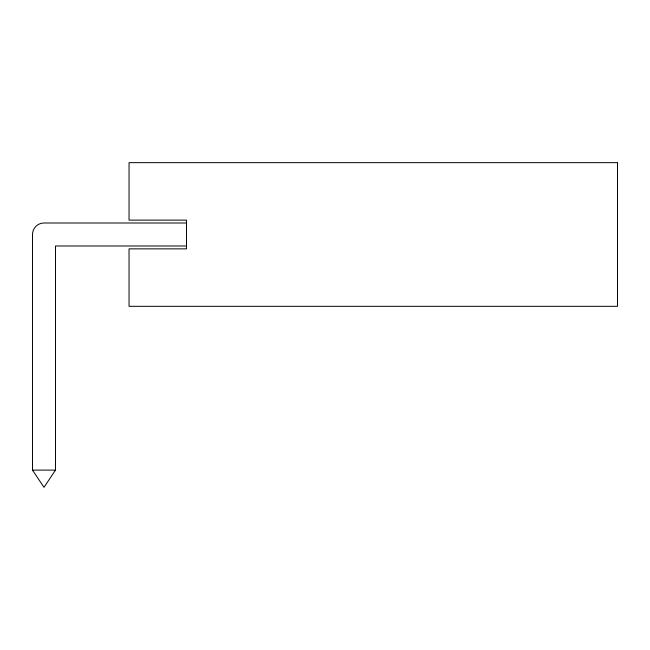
<?xml version="1.0" encoding="UTF-8"?>
<svg xmlns="http://www.w3.org/2000/svg" width="650" height="650" viewBox="0 0 650 650"><rect width="100%" height="100%" fill="white"/><g stroke="black" fill="none" stroke-linecap="round" stroke-linejoin="round"><path stroke-width="0.97" d="M186.509 245.984L55.486 245.984L55.486 470.104L43.997 487.337L32.5 470.104L32.5 234.496A11.497 11.497 0 0 1 43.997 222.999L186.509 222.999M32.5 470.104L55.486 470.104M617.5 162.662L129.041 162.662L129.041 220.123L186.509 220.123L186.509 248.861L129.041 248.861L129.041 306.321L617.5 306.321L617.5 162.662"/></g></svg>
